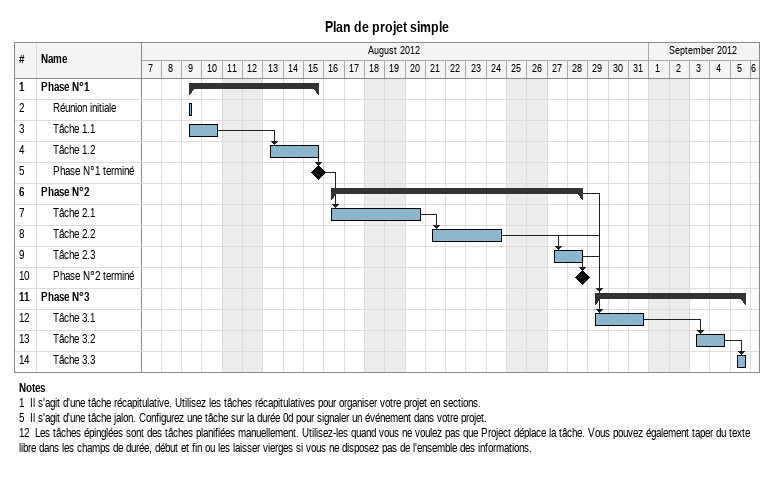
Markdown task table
Plan de projet simple

| ID | Level | Task | Start | Finish | Predecessors |
|---|---|---|---|---|---|
| 1 | 1 | **Phase N°1** | 2012-08-09 | 2012-08-15 |  |
| 2 | 2 | Réunion initiale | 2012-08-09 | 2012-08-09 |  |
| 3 | 2 | Tâche 1.1 | 2012-08-09 | 2012-08-10 |  |
| 4 | 2 | Tâche 1.2 | 2012-08-13 | 2012-08-15 | 3 |
| 5 | 2 | Phase N°1 terminé (milestone) | 2012-08-15 | 2012-08-15 | 4 |
| 6 | 1 | **Phase N°2** | 2012-08-16 | 2012-08-28 |  |
| 7 | 2 | Tâche 2.1 | 2012-08-16 | 2012-08-20 | 5 |
| 8 | 2 | Tâche 2.2 | 2012-08-21 | 2012-08-24 | 7 |
| 9 | 2 | Tâche 2.3 | 2012-08-27 | 2012-08-28 | 8 |
| 10 | 2 | Phase N°2 terminé (milestone) | 2012-08-28 | 2012-08-28 | 9 |
| 11 | 1 | **Phase N°3** | 2012-08-29 | 2012-09-05 | 6 |
| 12 | 2 | Tâche 3.1 | 2012-08-29 | 2012-08-31 | 8, 9 |
| 13 | 2 | Tâche 3.2 | 2012-09-03 | 2012-09-04 | 12 |
| 14 | 2 | Tâche 3.3 | 2012-09-05 | 2012-09-05 | 13 |

Notes
- 1: Il s'agit d'une tâche récapitulative. Utilisez les tâches récapitulatives pour organiser votre projet en sections.
- 5: Il s'agit d'une tâche jalon. Configurez une tâche sur la durée 0d pour signaler un événement dans votre projet.
- 12: Les tâches épinglées sont des tâches planifiées manuellement. Utilisez-les quand vous ne voulez pas que Project déplace la tâche. Vous pouvez également taper du texte libre dans les champs de durée, début et fin ou les laisser vierges si vous ne disposez pas de l'ensemble des informations.
